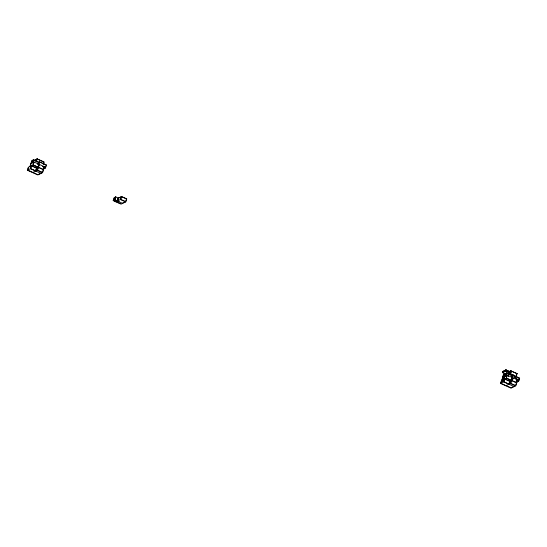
<?xml version="1.0" encoding="UTF-8"?>
<svg xmlns="http://www.w3.org/2000/svg" width="547" height="547" viewBox="0 0 547 547"><rect width="100%" height="100%" fill="white"/><g stroke="black" fill="none" stroke-linecap="round" stroke-linejoin="round"><path stroke-width="0.82" d="M27.35 170.213L28.321 167.273L33.032 164.975L34.01 162.035L44.533 166.773L42.584 172.654L37.873 174.951L27.35 170.213L30.488 168.681L31.466 165.741L36.724 168.107L35.753 171.054M28.574 167.314L27.665 170.076L32.574 172.284M29.894 166.507L31.842 160.62L33.408 159.854L38.673 162.227L37.941 164.435M30.208 166.363L30.892 164.291M31.179 163.423L32.095 160.661L33.504 159.977L38.42 162.185L37.736 164.257M32.437 162.801L33.408 159.854M32.594 162.732L33.504 159.977M36.129 161.823L37.107 158.876L44.122 162.042L43.391 164.244M36.287 161.755L37.203 158.992L43.869 162.001L43.179 164.066M35.911 170.985L36.82 168.23M36.068 170.91L36.977 168.148M38.728 164.052L39.459 161.844L46.474 165.003L45.497 167.943L43.733 168.811M38.871 164.032L39.555 161.96L46.221 164.962L45.305 167.724L43.842 168.442M36.608 167.847L38.105 167.122L39.015 164.36M32.615 172.585L37.326 170.288L39.268 164.401M38.393 167.464L37.483 170.22L42.392 172.435L43.302 169.673M39.363 164.517L38.454 167.279L43.363 169.495L44.28 166.732M113.181 200.599L114.152 197.658L115.725 196.893L118.357 198.076L121.496 196.544L126.76 198.917L125.783 201.857L121.072 204.154L113.181 200.599L114.754 199.833L115.725 196.893M113.721 199.771L114.405 197.699L115.82 197.009L114.904 199.771L117.188 200.797L118.097 198.035M117.379 201.016L118.357 198.076M117.537 200.954L118.453 198.192M118.378 198.807L117.694 200.879L119.096 201.508M115.814 201.781L120.525 199.484L121.496 196.544M121.591 196.66L120.682 199.423L125.591 201.638L126.501 198.876L121.591 196.66L118.61 198.117M505.394 373.957L502.385 372.603L502.782 371.399L505.927 369.868L511.185 372.24L510.789 373.444L508.409 374.606M502.7 372.466L503.042 371.44L506.023 369.984L510.932 372.199L510.597 373.225L505.681 371.01L506.023 369.984M503.978 378.175L502.474 377.498L507.185 375.201L517.708 379.939L515.766 385.826L511.048 388.124L500.526 383.379L501.934 379.126L503.507 378.36L504.218 376.808M502.474 377.498L503.445 374.558L506.59 373.027L511.848 375.392L511.281 376.904M500.997 382.579L502.064 380.712M501.079 382.579L501.756 380.48M502.789 377.355L503.698 374.599L506.686 373.143L511.773 375.433M501.558 381.546L502.905 380.466M502.385 372.603L505.531 371.071L505.927 369.868M502.214 380.637L502.228 381.225L502.734 380.391M505.674 375.789C502.454 378.292 505.189 372.739 506.378 373.355M502.714 380.821L503.397 380.062L503.404 380.65L502.714 380.821L503.397 380.062M504.184 376.514L505.038 373.936M502.891 380.903L503.575 380.144M503.534 378.88L504.04 377.355M504.341 376.445L505.134 374.045M503.596 378.873L504.067 377.464M505.223 374.086L504.17 376.439L505.585 375.755M503.555 380.575L503.548 379.994L504.238 379.816M503.377 380.5L504.06 379.741M500.526 383.379L503.671 381.847L504.642 378.907L510.077 381.355L511.568 380.63L510.659 383.392L515.568 385.601L516.484 382.838M505.613 375.967L506.59 373.027M505.77 375.905L506.686 373.143M505.852 375.864L506.72 373.273L509.004 374.305L508.341 376.247M505.927 375.83L506.754 373.341L508.867 374.36M501.503 380.438L506.214 378.141L507.185 375.201M508.259 376.001L508.785 374.401M508.307 376.206L508.922 374.339M510.419 371.96L510.802 370.804L517.113 373.649L516.142 376.589M509.927 373.868L510.898 370.921L516.86 373.608L515.889 376.548M508.929 384.22L509.907 381.28M509.127 384.138L510.077 381.355M512.259 375.044L512.614 374.866L509.982 373.683M509.448 383.967L510.529 381.703L510.303 383.085M511.486 377.874L512.457 374.934L511.151 375.57M509.592 383.823L510.631 381.751M510.077 383.673L505.79 385.751M509.948 383.262L510.303 381.977M510.529 381.703L509.845 383.775L510.501 383.454L512.45 377.567L511.459 380.37L509.667 381.238M511.821 377.888L512.73 375.126L512.026 375.474M510.611 381.744L509.968 383.638L509.154 383.734L509.872 383.679M511.411 380.391L512.19 377.533M512.594 375.563L512.997 375.249M512.348 380.657L513.175 378.141L512.648 377.902L511.814 380.418M513.442 375.768L514.563 377.088M514.549 377.061L516.115 378.9M516.101 378.866L517.339 380.021L516.512 382.538M517.305 380.042L516.765 379.645M516.792 379.652L515.978 382.298M517.455 379.898L516.539 382.661L511.459 380.37M518.33 381.02L519.158 378.51M518.481 380.869L519.397 378.134L512.553 375.051M519.397 378.394L518.57 380.91L516.286 381.963M516.908 381.977L518.679 381.115L519.65 378.175L510.002 373.827L510.973 370.887L509.209 371.748M517.455 379.392L513.448 374.716M34.748 160.025L37.107 158.876M35.001 160.066L37.203 158.992M30.864 163.567L34.01 162.035M32.615 162.876L34.105 162.151L33.189 164.907L38.105 167.122M38.146 162.48L39.459 161.844M36.41 168.264L38.297 167.341M37.839 174.657L40.82 173.201M40.977 173.125L42.392 172.435M122.603 203.087L125.591 201.638M509.031 371.666L510.802 370.804M505.045 374.004L506.467 373.396M505.749 376.062L507.281 375.317L506.372 378.08L511.281 380.288M502.187 379.16L503.507 378.36M512.99 375.269L512.375 375.304M516.505 373.786L516.86 373.608M517.113 373.649L516.423 373.82M512.648 377.902L513.141 378.162M509.455 381.498L511.472 380.514M510.283 382.004L510.748 381.806M509.619 384.049L510.023 383.85M518.419 381.061L517.004 380.227M514.036 386.346L511.014 387.823L506.802 385.929M505.531 371.071L510.789 373.444M512.956 375.386L513.455 375.803M120.525 199.484L125.783 201.857M506.447 373.245L505.763 375.83M503.404 372.781L505.503 373.731M42.345 166.391L45.305 167.724M44.095 167.314L45.497 167.943M517.236 380.466L518.679 381.115M114.754 199.833L122.644 203.388M113.496 200.462L115.773 201.487M116.121 201.645L120.333 203.539M33.032 164.975L43.555 169.714M506.214 378.141L516.737 382.879M37.326 170.288L42.584 172.654M510.501 383.454L515.766 385.826M30.488 168.681L41.011 173.42M503.671 381.847L514.194 386.592M32.923 172.442L36.43 174.021M500.751 383.29L504.977 385.129M31.562 165.857L30.646 168.62L35.562 170.828L36.471 168.066L31.562 165.857M504.737 379.023L503.828 381.785L508.915 384.076L509.825 381.314L504.737 379.023"/></g></svg>
